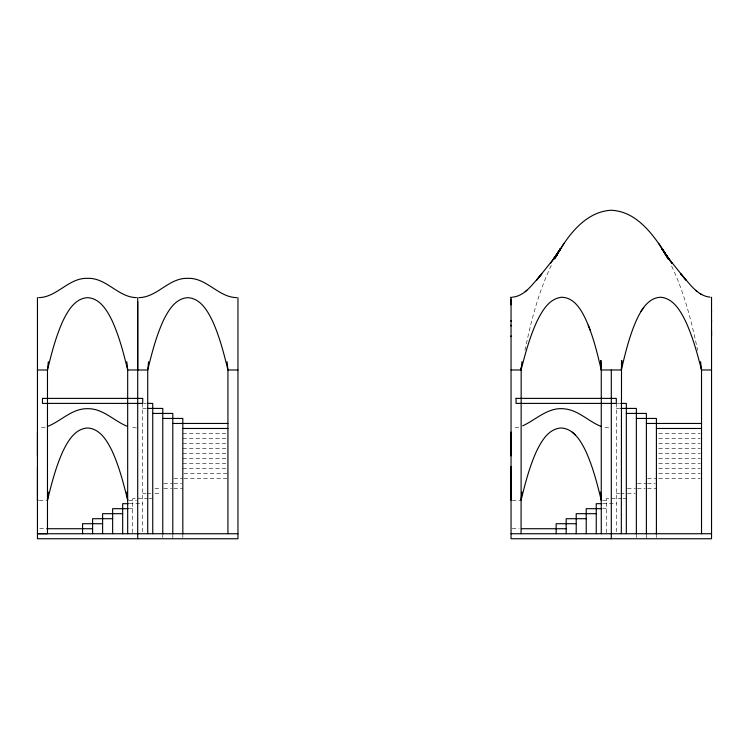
<?xml version="1.0" encoding="UTF-8"?>
<svg xmlns="http://www.w3.org/2000/svg" width="749" height="749" viewBox="0 0 749 749"><rect width="100%" height="100%" fill="white"/><g stroke="black" fill="none" stroke-linecap="round" stroke-linejoin="round"><path stroke-width="0.56" stroke-dasharray="3.75 2.81" d="M524.974 350.27C531.172 320.787 538.578 291.192 551.994 264.051M45.183 427.136L40.025 427.894M518.776 427.136L512.325 427.951M143.827 403.411L146.055 403.411M617.419 403.411L619.648 403.411M142.722 408.42L146.055 408.42M616.305 408.42L619.648 408.42M182.822 433.484L226.778 433.484M658.717 433.484L700.362 433.484M182.822 438.493L226.778 438.493M658.717 438.493L700.362 438.493M182.822 443.511L226.778 443.511M658.717 443.511L700.362 443.511M182.822 448.52L226.778 448.52M658.717 448.52L700.362 448.52M182.822 453.538L226.778 453.538M658.717 453.538L700.362 453.538M182.822 458.547L226.778 458.547M658.717 458.547L700.362 458.547M182.822 463.556L226.778 463.556M658.717 463.556L700.362 463.556M182.822 468.574L226.778 468.574M658.717 468.574L700.362 468.574M183.973 473.583L227.93 473.583M658.717 473.583L700.371 473.583M173.908 478.602L182.822 478.602M183.973 478.602L226.778 478.602M647.501 478.602L656.405 478.602M658.727 478.602L700.371 478.602M163.881 483.611L172.794 483.611M173.908 483.611L181.707 483.611M637.474 483.611L646.387 483.611M647.501 483.611L655.291 483.611M154.968 488.62L160.539 488.62M163.881 488.62L171.68 488.62M173.908 488.62L182.822 488.62M627.447 488.62L635.246 488.62M637.474 488.62L645.273 488.62M647.501 488.62L656.405 488.62M142.722 493.638L146.064 493.638M147.178 493.638L151.626 493.638M154.968 493.638L160.539 493.638M616.305 493.638L619.648 493.638M620.762 493.638L624.104 493.638M627.447 493.638L635.246 493.638M148.293 498.647L132.695 498.647L132.695 533.737M149.397 498.647L152.74 498.647M621.876 498.647L606.278 498.647L606.278 533.737M622.99 498.647L626.333 498.647M39.332 500.323L45.595 500.323M128.931 500.323L136.449 500.323M512.297 500.323L519.815 500.323M603.151 500.323L609.414 500.323M129.352 503.665L142.722 503.665M602.936 503.665L616.305 503.665M129.352 508.674L132.695 508.674M602.936 508.674L606.278 508.674M39.763 528.719L45.549 528.719M512.194 528.719L519.141 528.719M136.421 427.951L129.97 427.136M608.722 427.894L603.563 427.136M671.628 266.101C684.352 292.719 691.589 321.518 697.609 350.27M656.405 535.263L656.405 537.585M646.387 535.245L646.387 538.756M636.36 535.245L636.36 537.585M616.305 403.411L616.305 533.737M182.822 535.263L182.822 537.585M172.794 535.245L172.794 538.756M162.767 535.245L162.767 537.585M142.722 403.411L142.722 533.737"/><path stroke-width="1.12" d="M37.459 466.487L37.45 500.323L38.077 500.323M37.459 432.117L37.45 455.86M237.957 297.653L237.957 538.756L37.45 538.746L37.459 297.653M137.704 538.746L137.713 297.653M137.713 301.791L137.704 369.987M511.043 335.945L511.043 538.746L711.541 538.756L711.55 362.469M511.043 500.323L511.043 466.487M511.043 432.117L511.043 455.86M511.043 321.34L511.043 299.497M511.043 297.915L511.043 297.259L511.043 301.107M611.296 538.746L611.296 369.987M711.541 335.945L711.55 320.488M621.314 533.737L621.52 360.428M521.173 367.899L521.07 533.737M511.043 369.987L521.07 369.987C525.302 353.462 529.796 336.872 536.967 321.34C542.042 311.088 549.008 298.57 561.638 297.259C574.427 297.456 581.561 310.264 586.252 320.488C593.245 336.31 597.309 353.21 601.269 369.987L621.324 369.987L621.988 360.606M48.329 361.739L47.477 369.987L47.477 533.737L37.45 533.737L237.957 533.737M46.85 500.323L47.477 500.323L48.329 492.065M148.583 361.739L147.731 369.987L147.731 533.737M521.922 492.065L521.07 500.323C525.133 483.648 529.431 466.889 536.537 451.216C541.461 441.095 548.577 428.69 561.17 427.979C573.753 428.69 580.878 441.095 585.802 451.216C592.908 466.889 597.206 483.648 601.269 500.323L601.896 500.323M521.295 367.862L521.07 369.987L522.006 361.664M621.324 369.987C625.284 353.21 629.338 336.31 636.332 320.488C641.032 310.264 648.166 297.456 660.946 297.259C673.585 298.57 680.541 311.088 685.616 321.34C692.797 336.872 697.282 353.462 701.523 369.987L701.523 533.737M47.477 500.323C51.541 483.648 55.838 466.889 62.944 451.216C67.869 441.095 74.994 428.69 87.577 427.979C100.169 428.69 107.285 441.095 112.21 451.216C119.316 466.889 123.613 483.648 127.676 500.323L126.824 492.065M555.655 257.019C567.517 236.113 584.988 211.649 611.296 210.244C638.86 211.602 655.431 238.079 668.866 258.892L662.079 248.996L672.106 263.442L665.299 254.286L685.981 280.117L680.804 273.928C689.249 282.785 696.739 295.799 710.136 297.175M555.112 257.993L563.997 243.341M557.116 253.995L553.698 259.191L560.57 248.574L553.726 258.892L560.533 248.687L553.783 258.63L557.293 254.286L536.612 280.117L541.78 273.928L539.102 276.999M557.2 254.108L560.533 248.687M560.514 248.996L557.069 254.051L560.514 248.762M557.125 254.108L560.505 248.865M641.06 311.378L643.709 307.436M550.478 263.442L553.783 258.63M539.111 276.999C531.734 285.126 524.403 296.089 512.456 297.175M525.274 291.633L526.875 290.312M522.718 425.835C536.471 419.468 548.549 406.51 565.008 408.926C578.818 410.452 588.499 421.472 600.941 426.35M47.805 426.35C61.296 420.947 72.073 408.411 87.577 408.682C103.081 408.411 113.857 420.947 127.358 426.35M38.742 297.625C57.167 297.297 68.739 277.57 87.577 278.356C106.414 277.57 117.996 297.297 136.421 297.625M138.996 297.625C157.421 297.297 168.993 277.57 187.83 278.356C206.668 277.57 218.249 297.297 236.675 297.625M37.45 369.987L47.477 369.987C51.541 353.322 55.838 336.563 62.944 320.89C67.869 310.769 74.994 298.364 87.577 297.653C100.169 298.364 107.285 310.769 112.21 320.89C119.316 336.563 123.613 353.322 127.676 369.987L127.676 533.737M237.957 369.987L227.93 369.987C223.867 353.322 219.569 336.563 212.463 320.89C207.539 310.769 200.423 298.364 187.83 297.653C175.247 298.364 168.122 310.769 163.198 320.89C156.092 336.563 151.794 353.322 147.731 369.987L127.676 369.987L126.824 361.739M711.55 369.987L701.523 369.987L700.577 361.664M147.169 403.411L152.74 403.411L152.74 533.737M620.762 403.411L626.333 403.411L626.333 533.737M147.169 408.42L162.767 408.42L162.767 534.084M620.762 408.42L636.36 408.42L636.36 534.084M152.74 413.429L172.794 413.429L172.794 534.093M626.333 413.429L646.387 413.429L646.387 534.093M162.767 418.448L182.822 418.448L182.822 534.093M636.36 418.448L656.405 418.448L656.405 534.093M172.794 423.457L227.93 423.457M646.387 423.457L701.523 423.457M182.822 428.475L227.93 428.475M656.405 428.475L701.523 428.475M128.238 503.665L122.667 503.665L122.667 533.737M601.831 503.665L596.26 503.665L596.26 533.737M128.238 508.674L112.64 508.674L112.64 533.737M601.831 508.674L586.233 508.674L586.233 533.737M122.667 513.683L102.613 513.683L102.613 533.737M596.26 513.683L576.206 513.683L576.206 533.737M112.64 518.701L92.595 518.701L92.595 533.737M586.233 518.701L566.178 518.701L566.178 533.737M102.613 523.71L82.568 523.71L82.568 533.737M576.206 523.71L556.151 523.71L556.151 533.737M46.71 528.719L92.595 528.728M521.454 528.719L566.178 528.728M511.043 533.737L711.541 533.737M695.718 290.312L697.319 291.633M700.249 293.73L701.682 294.582M572.199 432.117L575.372 434.991M665.505 254.014L662.022 248.574L668.005 258.976M662.079 248.996L665.515 254.051M658.586 243.322L665.496 254.089L662.022 248.574M662.069 248.762L665.496 254.089L662.06 248.687M588.265 325.178L590.231 330.337M701.176 366.804L701.41 368.929M600.417 492.065L601.269 500.323M227.078 361.739L227.93 369.987L227.93 533.737M600.604 360.606L601.269 369.987L601.269 533.737M601.072 360.428L601.269 369.987M711.541 311.369L711.55 321.34M511.043 320.488L511.043 325.993M711.541 297.259L711.541 312.296M711.541 331.077L711.55 362.619M511.043 301.847L511.043 304.834M511.043 325.178L511.043 336.601M42.468 398.393L42.468 403.402L142.722 403.411L142.722 398.393L42.468 398.393M516.052 398.393L516.052 403.402L616.305 403.411L616.305 398.393L516.052 398.393M557.256 254.089L555.112 257.993L557.256 254.089"/></g></svg>
